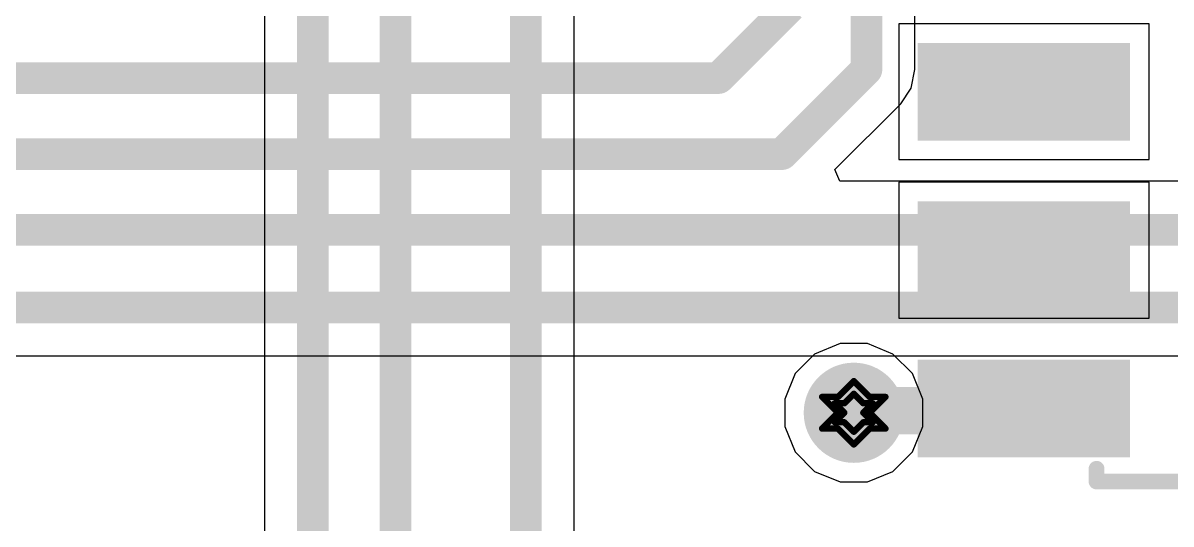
# Model space of a CAD drawing. Header units: inches. Extents: x -5 to 5328, y -4 to 5281.
# Drawn here: x 21.46 to 30.67, y 38.05 to 42.07 of the extents above; entities that cross this region are included whole.
import ezdxf

# ---------------------------------------------------------------- set-up
doc = ezdxf.new("R2010")
doc.units = ezdxf.units.IN
for name, color, linetype in [('Bottom Layer', 5, 'Continuous'), ('Bottom Solder', 6, 'Continuous'), ('Drill Drawing', 1, 'Continuous'), ('Layer 1', 16, 'Continuous'), ('Layer 2', 76, 'Continuous'), ('Top Layer', 1, 'Continuous'), ('Top Overlay', 2, 'Continuous'), ('Top Paste', 8, 'Continuous'), ('Top Solder', 216, 'Continuous'), ('Via Holes', 16, 'Continuous')]:
    doc.layers.add(name, color=color, linetype=linetype)

# ---------------------------------------------------------------- blocks, each defined once
blk = doc.blocks.new('16_SOIC__0_154___3_90___W______6')
at = {"layer": 'Top Layer'}
for points in [[(-3.45, 4.735), (-1.95, 4.735), (-1.95, 4.155), (-3.45, 4.155)], [(1.95, 4.735), (3.45, 4.735), (3.45, 4.155), (1.95, 4.155)], [(-3.45, 3.465), (-1.95, 3.465), (-1.95, 2.885), (-3.45, 2.885)], [(1.95, 3.465), (3.45, 3.465), (3.45, 2.885), (1.95, 2.885)], [(-3.45, 2.195), (-1.95, 2.195), (-1.95, 1.615), (-3.45, 1.615)], [(1.95, 2.195), (3.45, 2.195), (3.45, 1.615), (1.95, 1.615)], [(-3.45, 0.925), (-1.95, 0.925), (-1.95, 0.345), (-3.45, 0.345)], [(1.95, 0.925), (3.45, 0.925), (3.45, 0.345), (1.95, 0.345)], [(-3.45, -0.345), (-1.95, -0.345), (-1.95, -0.925), (-3.45, -0.925)], [(1.95, -0.345), (3.45, -0.345), (3.45, -0.925), (1.95, -0.925)], [(-3.45, -1.615), (-1.95, -1.615), (-1.95, -2.195), (-3.45, -2.195)], [(1.95, -1.615), (3.45, -1.615), (3.45, -2.195), (1.95, -2.195)], [(-3.45, -2.885), (-1.95, -2.885), (-1.95, -3.465), (-3.45, -3.465)], [(1.95, -2.885), (3.45, -2.885), (3.45, -3.465), (1.95, -3.465)], [(-3.45, -4.155), (-1.95, -4.155), (-1.95, -4.735), (-3.45, -4.735)], [(1.95, -4.155), (3.45, -4.155), (3.45, -4.735), (1.95, -4.735)]]:
    blk.add_hatch(color=1, dxfattribs=at).paths.add_polyline_path(points)
at = {"layer": 'Top Paste'}
for points in [[(-3.45, 4.735), (-1.95, 4.735), (-1.95, 4.155), (-3.45, 4.155)], [(1.95, 4.735), (3.45, 4.735), (3.45, 4.155), (1.95, 4.155)], [(-3.45, 3.465), (-1.95, 3.465), (-1.95, 2.885), (-3.45, 2.885)], [(1.95, 3.465), (3.45, 3.465), (3.45, 2.885), (1.95, 2.885)], [(-3.45, 2.195), (-1.95, 2.195), (-1.95, 1.615), (-3.45, 1.615)], [(1.95, 2.195), (3.45, 2.195), (3.45, 1.615), (1.95, 1.615)], [(-3.45, 0.925), (-1.95, 0.925), (-1.95, 0.345), (-3.45, 0.345)], [(1.95, 0.925), (3.45, 0.925), (3.45, 0.345), (1.95, 0.345)], [(-3.45, -0.345), (-1.95, -0.345), (-1.95, -0.925), (-3.45, -0.925)], [(1.95, -0.345), (3.45, -0.345), (3.45, -0.925), (1.95, -0.925)], [(-3.45, -1.615), (-1.95, -1.615), (-1.95, -2.195), (-3.45, -2.195)], [(1.95, -1.615), (3.45, -1.615), (3.45, -2.195), (1.95, -2.195)], [(-3.45, -2.885), (-1.95, -2.885), (-1.95, -3.465), (-3.45, -3.465)], [(1.95, -2.885), (3.45, -2.885), (3.45, -3.465), (1.95, -3.465)], [(-3.45, -4.155), (-1.95, -4.155), (-1.95, -4.735), (-3.45, -4.735)], [(1.95, -4.155), (3.45, -4.155), (3.45, -4.735), (1.95, -4.735)]]:
    blk.add_hatch(color=8, dxfattribs=at).paths.add_polyline_path(points)
at = {"layer": 'Top Solder'}
for points in [[(-3.5516, 4.8366), (-1.8484, 4.8366), (-1.8484, 4.0534), (-3.5516, 4.0534)], [(1.8484, 4.8366), (3.5516, 4.8366), (3.5516, 4.0534), (1.8484, 4.0534)], [(-3.5516, 3.5666), (-1.8484, 3.5666), (-1.8484, 2.7834), (-3.5516, 2.7834)], [(1.8484, 3.5666), (3.5516, 3.5666), (3.5516, 2.7834), (1.8484, 2.7834)], [(-3.5516, 2.2966), (-1.8484, 2.2966), (-1.8484, 1.5134), (-3.5516, 1.5134)], [(1.8484, 2.2966), (3.5516, 2.2966), (3.5516, 1.5134), (1.8484, 1.5134)], [(-3.5516, 1.0266), (-1.8484, 1.0266), (-1.8484, 0.2434), (-3.5516, 0.2434)], [(1.8484, 1.0266), (3.5516, 1.0266), (3.5516, 0.2434), (1.8484, 0.2434)], [(-3.5516, -0.2434), (-1.8484, -0.2434), (-1.8484, -1.0266), (-3.5516, -1.0266)], [(1.8484, -0.2434), (3.5516, -0.2434), (3.5516, -1.0266), (1.8484, -1.0266)], [(-3.5516, -1.5134), (-1.8484, -1.5134), (-1.8484, -2.2966), (-3.5516, -2.2966)], [(1.8484, -1.5134), (3.5516, -1.5134), (3.5516, -2.2966), (1.8484, -2.2966)], [(-3.5516, -2.7834), (-1.8484, -2.7834), (-1.8484, -3.5666), (-3.5516, -3.5666)], [(1.8484, -2.7834), (3.5516, -2.7834), (3.5516, -3.5666), (1.8484, -3.5666)], [(-3.5516, -4.0534), (-1.8484, -4.0534), (-1.8484, -4.8366), (-3.5516, -4.8366)], [(1.8484, -4.0534), (3.5516, -4.0534), (3.5516, -4.8366), (1.8484, -4.8366)]]:
    blk.add_hatch(color=216, dxfattribs=at).paths.add_polyline_path(points)
at = {"layer": 'Top Overlay'}
for points in [[(-2.1174, 5.0292, 0.127, 0.127, 0), (1.9816, 5.0292, 0.127, 0.127, 0)], [(-2.1174, 4.9276, 0.127, 0.127, 0), (-2.1174, 5.0292, 0.127, 0.127, 0)], [(1.9974, 4.9276, 0.127, 0.127, 0), (1.9974, 5.0292, 0.127, 0.127, 0)], [(-3.7758, 4.6228, 0.127, 0.127, 0), (-3.6488, 4.4958, 0.127, 0.127, 0)], [(-3.7758, 4.3688, 0.127, 0.127, 0), (-3.7758, 4.6228, 0.127, 0.127, 0)], [(-3.7758, 4.3688, 0.127, 0.127, 0), (-3.6488, 4.4958, 0.127, 0.127, 0)], [(-2.1174, -5.0292, 0.127, 0.127, 0), (-2.1174, -4.9276, 0.127, 0.127, 0)], [(1.9974, -5.0292, 0.127, 0.127, 0), (1.9974, -4.9276, 0.127, 0.127, 0)], [(-2.1174, -5.0292, 0.127, 0.127, 0), (1.9816, -5.0292, 0.127, 0.127, 0)]]:
    blk.add_lwpolyline(points, format="xyseb", dxfattribs=at)
for points in [[(-2.1491, 5.0292, 0.0635, 0.0635, 1), (-2.0856, 5.0292, 0.0635, 0.0635, 1)], [(-2.1491, 5.0292, 0.0635, 0.0635, 1), (-2.0856, 5.0292, 0.0635, 0.0635, 1)], [(1.9499, 5.0292, 0.0635, 0.0635, 1), (2.0134, 5.0292, 0.0635, 0.0635, 1)], [(1.9657, 5.0292, 0.0635, 0.0635, 1), (2.0292, 5.0292, 0.0635, 0.0635, 1)], [(-2.1491, 4.9276, 0.0635, 0.0635, 1), (-2.0856, 4.9276, 0.0635, 0.0635, 1)], [(1.9657, 4.9276, 0.0635, 0.0635, 1), (2.0292, 4.9276, 0.0635, 0.0635, 1)], [(-3.8075, 4.6228, 0.0635, 0.0635, 1), (-3.744, 4.6228, 0.0635, 0.0635, 1)], [(-3.8075, 4.6228, 0.0635, 0.0635, 1), (-3.744, 4.6228, 0.0635, 0.0635, 1)], [(-3.6805, 4.4958, 0.0635, 0.0635, 1), (-3.617, 4.4958, 0.0635, 0.0635, 1)], [(-3.6805, 4.4958, 0.0635, 0.0635, 1), (-3.617, 4.4958, 0.0635, 0.0635, 1)], [(-3.8075, 4.3688, 0.0635, 0.0635, 1), (-3.744, 4.3688, 0.0635, 0.0635, 1)], [(-3.8075, 4.3688, 0.0635, 0.0635, 1), (-3.744, 4.3688, 0.0635, 0.0635, 1)], [(-2.1491, -4.9276, 0.0635, 0.0635, 1), (-2.0856, -4.9276, 0.0635, 0.0635, 1)], [(1.9657, -4.9276, 0.0635, 0.0635, 1), (2.0292, -4.9276, 0.0635, 0.0635, 1)], [(-2.1491, -5.0292, 0.0635, 0.0635, 1), (-2.0856, -5.0292, 0.0635, 0.0635, 1)], [(-2.1491, -5.0292, 0.0635, 0.0635, 1), (-2.0856, -5.0292, 0.0635, 0.0635, 1)], [(1.9499, -5.0292, 0.0635, 0.0635, 1), (2.0134, -5.0292, 0.0635, 0.0635, 1)], [(1.9657, -5.0292, 0.0635, 0.0635, 1), (2.0292, -5.0292, 0.0635, 0.0635, 1)]]:
    blk.add_lwpolyline(points, format="xyseb", close=True, dxfattribs=at)

msp = doc.modelspace()

# ---------------------------------------------------------------- hatches: boundary and pattern name
at = {"layer": 'Bottom Layer'}
h = msp.add_hatch(color=5, dxfattribs=at)
edge = h.paths.add_edge_path()
edge.add_arc((28.1253, 38.9463), 0.3, 0, 360)
at = {"layer": 'Bottom Solder'}
h = msp.add_hatch(color=6, dxfattribs=at)
edge = h.paths.add_edge_path()
edge.add_arc((28.1253, 38.9463), 0.4016, 0, 360)
at = {"layer": 'Layer 1'}
h = msp.add_hatch(color=16, dxfattribs=at)
edge = h.paths.add_edge_path()
edge.add_arc((28.1253, 38.9463), 0.3, 0, 360)
at = {"layer": 'Layer 2'}
h = msp.add_hatch(color=76, dxfattribs=at)
edge = h.paths.add_edge_path()
edge.add_arc((28.1253, 38.9463), 0.3, 0, 360)
at = {"layer": 'Top Layer'}
h = msp.add_hatch(color=1, dxfattribs=at)
edge = h.paths.add_edge_path()
edge.add_arc((28.1253, 38.9463), 0.3, 0, 360)
at = {"layer": 'Top Solder'}
h = msp.add_hatch(color=216, dxfattribs=at)
edge = h.paths.add_edge_path()
edge.add_arc((28.1253, 38.9463), 0.4016, 0, 360)
at = {"layer": 'Via Holes'}
h = msp.add_hatch(color=7, dxfattribs=at)
edge = h.paths.add_edge_path()
edge.add_arc((28.1253, 38.9463), 0.15, 0, 360)

# ---------------------------------------------------------------- linework, layer by layer
at = {"layer": 'Bottom Layer'}
for p, q in [((28.6154, 41.6975), (28.6154, 43.6646)), ((28.5858, 41.5488), (28.6154, 41.6975)), ((28.5016, 41.4228), (28.5858, 41.5488)), ((27.9746, 40.8959), (28.5016, 41.4228)), ((28.0135, 40.802), (27.9746, 40.8959)), ((31.3547, 40.802), (28.0135, 40.802)), ((17.2639, 39.4022), (32.601, 39.4022))]:
    msp.add_line(p, q, dxfattribs=at)
for points in [[(28.2269, 41.6975, 0.254, 0.254, 0), (28.2269, 44.0596, 0.254, 0.254, 0)], [(27.0413, 41.6295, 0.254, 0.254, 0), (27.6173, 42.2055, 0.254, 0.254, 0)], [(27.5493, 41.0199, 0.254, 0.254, 0), (28.2269, 41.6975, 0.254, 0.254, 0)], [(15.093, 41.6295, 0.254, 0.254, 0), (27.0413, 41.6295, 0.254, 0.254, 0)], [(15.9876, 41.0199, 0.254, 0.254, 0), (27.5493, 41.0199, 0.254, 0.254, 0)], [(19.9973, 40.4135, 0.254, 0.254, 0), (31.5156, 40.4135, 0.254, 0.254, 0)], [(17.103, 39.7907, 0.254, 0.254, 0), (32.601, 39.7907, 0.254, 0.254, 0)]]:
    msp.add_lwpolyline(points, format="xyseb", dxfattribs=at)
for points in [[(28.1634, 41.6975, 0.127, 0.127, 1), (28.2904, 41.6975, 0.127, 0.127, 1)], [(28.1634, 41.6975, 0.127, 0.127, 1), (28.2904, 41.6975, 0.127, 0.127, 1)], [(26.9778, 41.6295, 0.127, 0.127, 1), (27.1048, 41.6295, 0.127, 0.127, 1)], [(26.9778, 41.6295, 0.127, 0.127, 1), (27.1048, 41.6295, 0.127, 0.127, 1)], [(27.4858, 41.0199, 0.127, 0.127, 1), (27.6128, 41.0199, 0.127, 0.127, 1)], [(27.4858, 41.0199, 0.127, 0.127, 1), (27.6128, 41.0199, 0.127, 0.127, 1)]]:
    msp.add_lwpolyline(points, format="xyseb", close=True, dxfattribs=at)
at = {"layer": 'Drill Drawing'}
for points in [[(27.9983, 39.0733, 0.0508, 0.0508, 0), (28.1253, 39.2003, 0.0508, 0.0508, 0)], [(28.1253, 39.2003, 0.0508, 0.0508, 0), (28.2523, 39.0733, 0.0508, 0.0508, 0)], [(27.8713, 39.0733, 0.0508, 0.0508, 0), (27.9983, 38.9463, 0.0508, 0.0508, 0)], [(27.8713, 39.0733, 0.0508, 0.0508, 0), (27.9983, 39.0733, 0.0508, 0.0508, 0)], [(27.9729, 39.0225, 0.0508, 0.0508, 0), (28.0491, 38.9463, 0.0508, 0.0508, 0)], [(27.9729, 39.0225, 0.0508, 0.0508, 0), (28.0491, 39.0225, 0.0508, 0.0508, 0)], [(28.0491, 39.0225, 0.0508, 0.0508, 0), (28.1253, 39.0987, 0.0508, 0.0508, 0)], [(28.1253, 39.0987, 0.0508, 0.0508, 0), (28.2015, 39.0225, 0.0508, 0.0508, 0)], [(28.2015, 39.0225, 0.0508, 0.0508, 0), (28.2777, 39.0225, 0.0508, 0.0508, 0)], [(28.2015, 38.9463, 0.0508, 0.0508, 0), (28.2777, 39.0225, 0.0508, 0.0508, 0)], [(28.2523, 39.0733, 0.0508, 0.0508, 0), (28.3793, 39.0733, 0.0508, 0.0508, 0)], [(28.2523, 38.9463, 0.0508, 0.0508, 0), (28.3793, 39.0733, 0.0508, 0.0508, 0)], [(27.8713, 38.8193, 0.0508, 0.0508, 0), (27.9983, 38.9463, 0.0508, 0.0508, 0)], [(27.9729, 38.8701, 0.0508, 0.0508, 0), (28.0491, 38.9463, 0.0508, 0.0508, 0)], [(28.2015, 38.9463, 0.0508, 0.0508, 0), (28.2777, 38.8701, 0.0508, 0.0508, 0)], [(28.2523, 38.9463, 0.0508, 0.0508, 0), (28.3793, 38.8193, 0.0508, 0.0508, 0)], [(27.9729, 38.8701, 0.0508, 0.0508, 0), (28.0491, 38.8701, 0.0508, 0.0508, 0)], [(28.0491, 38.8701, 0.0508, 0.0508, 0), (28.1253, 38.7939, 0.0508, 0.0508, 0)], [(28.1253, 38.7939, 0.0508, 0.0508, 0), (28.2015, 38.8701, 0.0508, 0.0508, 0)], [(28.2015, 38.8701, 0.0508, 0.0508, 0), (28.2777, 38.8701, 0.0508, 0.0508, 0)], [(27.8713, 38.8193, 0.0508, 0.0508, 0), (27.9983, 38.8193, 0.0508, 0.0508, 0)], [(27.9983, 38.8193, 0.0508, 0.0508, 0), (28.1253, 38.6923, 0.0508, 0.0508, 0)], [(28.1253, 38.6923, 0.0508, 0.0508, 0), (28.2523, 38.8193, 0.0508, 0.0508, 0)], [(28.2523, 38.8193, 0.0508, 0.0508, 0), (28.3793, 38.8193, 0.0508, 0.0508, 0)]]:
    msp.add_lwpolyline(points, format="xyseb", dxfattribs=at)
for points in [[(28.1126, 39.2003, 0.0254, 0.0254, 1), (28.138, 39.2003, 0.0254, 0.0254, 1)], [(28.1126, 39.2003, 0.0254, 0.0254, 1), (28.138, 39.2003, 0.0254, 0.0254, 1)], [(27.8586, 39.0733, 0.0254, 0.0254, 1), (27.884, 39.0733, 0.0254, 0.0254, 1)], [(27.8586, 39.0733, 0.0254, 0.0254, 1), (27.884, 39.0733, 0.0254, 0.0254, 1)], [(27.9602, 39.0225, 0.0254, 0.0254, 1), (27.9856, 39.0225, 0.0254, 0.0254, 1)], [(27.9602, 39.0225, 0.0254, 0.0254, 1), (27.9856, 39.0225, 0.0254, 0.0254, 1)], [(27.9856, 39.0733, 0.0254, 0.0254, 1), (28.011, 39.0733, 0.0254, 0.0254, 1)], [(27.9856, 39.0733, 0.0254, 0.0254, 1), (28.011, 39.0733, 0.0254, 0.0254, 1)], [(28.0364, 39.0225, 0.0254, 0.0254, 1), (28.0618, 39.0225, 0.0254, 0.0254, 1)], [(28.0364, 39.0225, 0.0254, 0.0254, 1), (28.0618, 39.0225, 0.0254, 0.0254, 1)], [(28.1126, 39.0987, 0.0254, 0.0254, 1), (28.138, 39.0987, 0.0254, 0.0254, 1)], [(28.1126, 39.0987, 0.0254, 0.0254, 1), (28.138, 39.0987, 0.0254, 0.0254, 1)], [(28.1888, 39.0225, 0.0254, 0.0254, 1), (28.2142, 39.0225, 0.0254, 0.0254, 1)], [(28.1888, 39.0225, 0.0254, 0.0254, 1), (28.2142, 39.0225, 0.0254, 0.0254, 1)], [(28.2396, 39.0733, 0.0254, 0.0254, 1), (28.265, 39.0733, 0.0254, 0.0254, 1)], [(28.2396, 39.0733, 0.0254, 0.0254, 1), (28.265, 39.0733, 0.0254, 0.0254, 1)], [(28.265, 39.0225, 0.0254, 0.0254, 1), (28.2904, 39.0225, 0.0254, 0.0254, 1)], [(28.265, 39.0225, 0.0254, 0.0254, 1), (28.2904, 39.0225, 0.0254, 0.0254, 1)], [(28.3666, 39.0733, 0.0254, 0.0254, 1), (28.392, 39.0733, 0.0254, 0.0254, 1)], [(28.3666, 39.0733, 0.0254, 0.0254, 1), (28.392, 39.0733, 0.0254, 0.0254, 1)], [(27.9856, 38.9463, 0.0254, 0.0254, 1), (28.011, 38.9463, 0.0254, 0.0254, 1)], [(27.9856, 38.9463, 0.0254, 0.0254, 1), (28.011, 38.9463, 0.0254, 0.0254, 1)], [(28.0364, 38.9463, 0.0254, 0.0254, 1), (28.0618, 38.9463, 0.0254, 0.0254, 1)], [(28.0364, 38.9463, 0.0254, 0.0254, 1), (28.0618, 38.9463, 0.0254, 0.0254, 1)], [(28.1888, 38.9463, 0.0254, 0.0254, 1), (28.2142, 38.9463, 0.0254, 0.0254, 1)], [(28.1888, 38.9463, 0.0254, 0.0254, 1), (28.2142, 38.9463, 0.0254, 0.0254, 1)], [(28.2396, 38.9463, 0.0254, 0.0254, 1), (28.265, 38.9463, 0.0254, 0.0254, 1)], [(28.2396, 38.9463, 0.0254, 0.0254, 1), (28.265, 38.9463, 0.0254, 0.0254, 1)], [(27.9602, 38.8701, 0.0254, 0.0254, 1), (27.9856, 38.8701, 0.0254, 0.0254, 1)], [(27.9602, 38.8701, 0.0254, 0.0254, 1), (27.9856, 38.8701, 0.0254, 0.0254, 1)], [(28.0364, 38.8701, 0.0254, 0.0254, 1), (28.0618, 38.8701, 0.0254, 0.0254, 1)], [(28.0364, 38.8701, 0.0254, 0.0254, 1), (28.0618, 38.8701, 0.0254, 0.0254, 1)], [(28.1888, 38.8701, 0.0254, 0.0254, 1), (28.2142, 38.8701, 0.0254, 0.0254, 1)], [(28.1888, 38.8701, 0.0254, 0.0254, 1), (28.2142, 38.8701, 0.0254, 0.0254, 1)], [(28.265, 38.8701, 0.0254, 0.0254, 1), (28.2904, 38.8701, 0.0254, 0.0254, 1)], [(28.265, 38.8701, 0.0254, 0.0254, 1), (28.2904, 38.8701, 0.0254, 0.0254, 1)], [(27.8586, 38.8193, 0.0254, 0.0254, 1), (27.884, 38.8193, 0.0254, 0.0254, 1)], [(27.8586, 38.8193, 0.0254, 0.0254, 1), (27.884, 38.8193, 0.0254, 0.0254, 1)], [(27.9856, 38.8193, 0.0254, 0.0254, 1), (28.011, 38.8193, 0.0254, 0.0254, 1)], [(27.9856, 38.8193, 0.0254, 0.0254, 1), (28.011, 38.8193, 0.0254, 0.0254, 1)], [(28.1126, 38.7939, 0.0254, 0.0254, 1), (28.138, 38.7939, 0.0254, 0.0254, 1)], [(28.1126, 38.7939, 0.0254, 0.0254, 1), (28.138, 38.7939, 0.0254, 0.0254, 1)], [(28.2396, 38.8193, 0.0254, 0.0254, 1), (28.265, 38.8193, 0.0254, 0.0254, 1)], [(28.2396, 38.8193, 0.0254, 0.0254, 1), (28.265, 38.8193, 0.0254, 0.0254, 1)], [(28.3666, 38.8193, 0.0254, 0.0254, 1), (28.392, 38.8193, 0.0254, 0.0254, 1)], [(28.3666, 38.8193, 0.0254, 0.0254, 1), (28.392, 38.8193, 0.0254, 0.0254, 1)], [(28.1126, 38.6923, 0.0254, 0.0254, 1), (28.138, 38.6923, 0.0254, 0.0254, 1)], [(28.1126, 38.6923, 0.0254, 0.0254, 1), (28.138, 38.6923, 0.0254, 0.0254, 1)]]:
    msp.add_lwpolyline(points, format="xyseb", close=True, dxfattribs=at)
at = {"layer": 'Layer 2'}
for p, q in [((28.0151, 39.5003), (27.8115, 39.416)), ((28.2355, 39.5003), (28.0151, 39.5003)), ((28.4391, 39.416), (28.2355, 39.5003)), ((27.8115, 39.416), (27.6556, 39.2601)), ((28.5949, 39.2601), (28.4391, 39.416)), ((27.6556, 39.2601), (27.5713, 39.0565)), ((28.6793, 39.0565), (28.5949, 39.2601)), ((27.5713, 39.0565), (27.5713, 38.8361)), ((28.6793, 38.8361), (28.6793, 39.0565)), ((27.5713, 38.8361), (27.6556, 38.6325)), ((28.5949, 38.6325), (28.6793, 38.8361)), ((27.6556, 38.6325), (27.8115, 38.4767)), ((28.4391, 38.4767), (28.5949, 38.6325)), ((27.8115, 38.4767), (28.0151, 38.3923)), ((28.0151, 38.3923), (28.2355, 38.3923)), ((28.2355, 38.3923), (28.4391, 38.4767))]:
    msp.add_line(p, q, dxfattribs=at)
at = {"layer": 'Top Layer'}
for p, q in [((25.8829, 37.1508), (25.8829, 50.3597)), ((23.399, 43.7287), (23.399, 37.1508)), ((30.4933, 42.0636), (28.4853, 42.0636)), ((28.4853, 42.0636), (28.4853, 40.9756)), ((30.4933, 40.9756), (30.4933, 42.0636)), ((28.4853, 40.9756), (30.4933, 40.9756)), ((30.4933, 40.7936), (28.4853, 40.7936)), ((28.4853, 40.7936), (28.4853, 39.7056)), ((30.4933, 39.7056), (30.4933, 40.7936)), ((28.4853, 39.7056), (30.4933, 39.7056))]:
    msp.add_line(p, q, dxfattribs=at)
for points in [[(25.4944, 35.6781, 0.254, 0.254, 0), (25.4944, 50.3597, 0.254, 0.254, 0)], [(24.4491, 33.9386, 0.254, 0.254, 0), (24.4491, 44.9842, 0.254, 0.254, 0)], [(23.7875, 33.6875, 0.254, 0.254, 0), (23.7875, 43.8896, 0.254, 0.254, 0)], [(28.1253, 38.9463, 0.381, 0.381, 0), (28.1419, 38.963, 0.381, 0.381, 0)], [(28.1419, 38.963, 0.381, 0.381, 0), (29.4726, 38.963, 0.381, 0.381, 0)], [(29.4726, 38.963, 0.381, 0.381, 0), (29.4893, 38.9796, 0.381, 0.381, 0)]]:
    msp.add_lwpolyline(points, format="xyseb", dxfattribs=at)
for points in [[(28.03, 38.9463, 0.1905, 0.1905, 1), (28.2205, 38.9463, 0.1905, 0.1905, 1)], [(28.0467, 38.963, 0.1905, 0.1905, 1), (28.2372, 38.963, 0.1905, 0.1905, 1)], [(28.0467, 38.963, 0.1905, 0.1905, 1), (28.2372, 38.963, 0.1905, 0.1905, 1)], [(29.3774, 38.963, 0.1905, 0.1905, 1), (29.5679, 38.963, 0.1905, 0.1905, 1)], [(29.3774, 38.963, 0.1905, 0.1905, 1), (29.5679, 38.963, 0.1905, 0.1905, 1)], [(29.394, 38.9796, 0.1905, 0.1905, 1), (29.5845, 38.9796, 0.1905, 0.1905, 1)]]:
    msp.add_lwpolyline(points, format="xyseb", close=True, dxfattribs=at)

# ---------------------------------------------------------------- block references
msp.add_blockref('16_SOIC__0_154___3_90___W______6', (32.1893, 43.4246))

doc.saveas('drawing.dxf')
